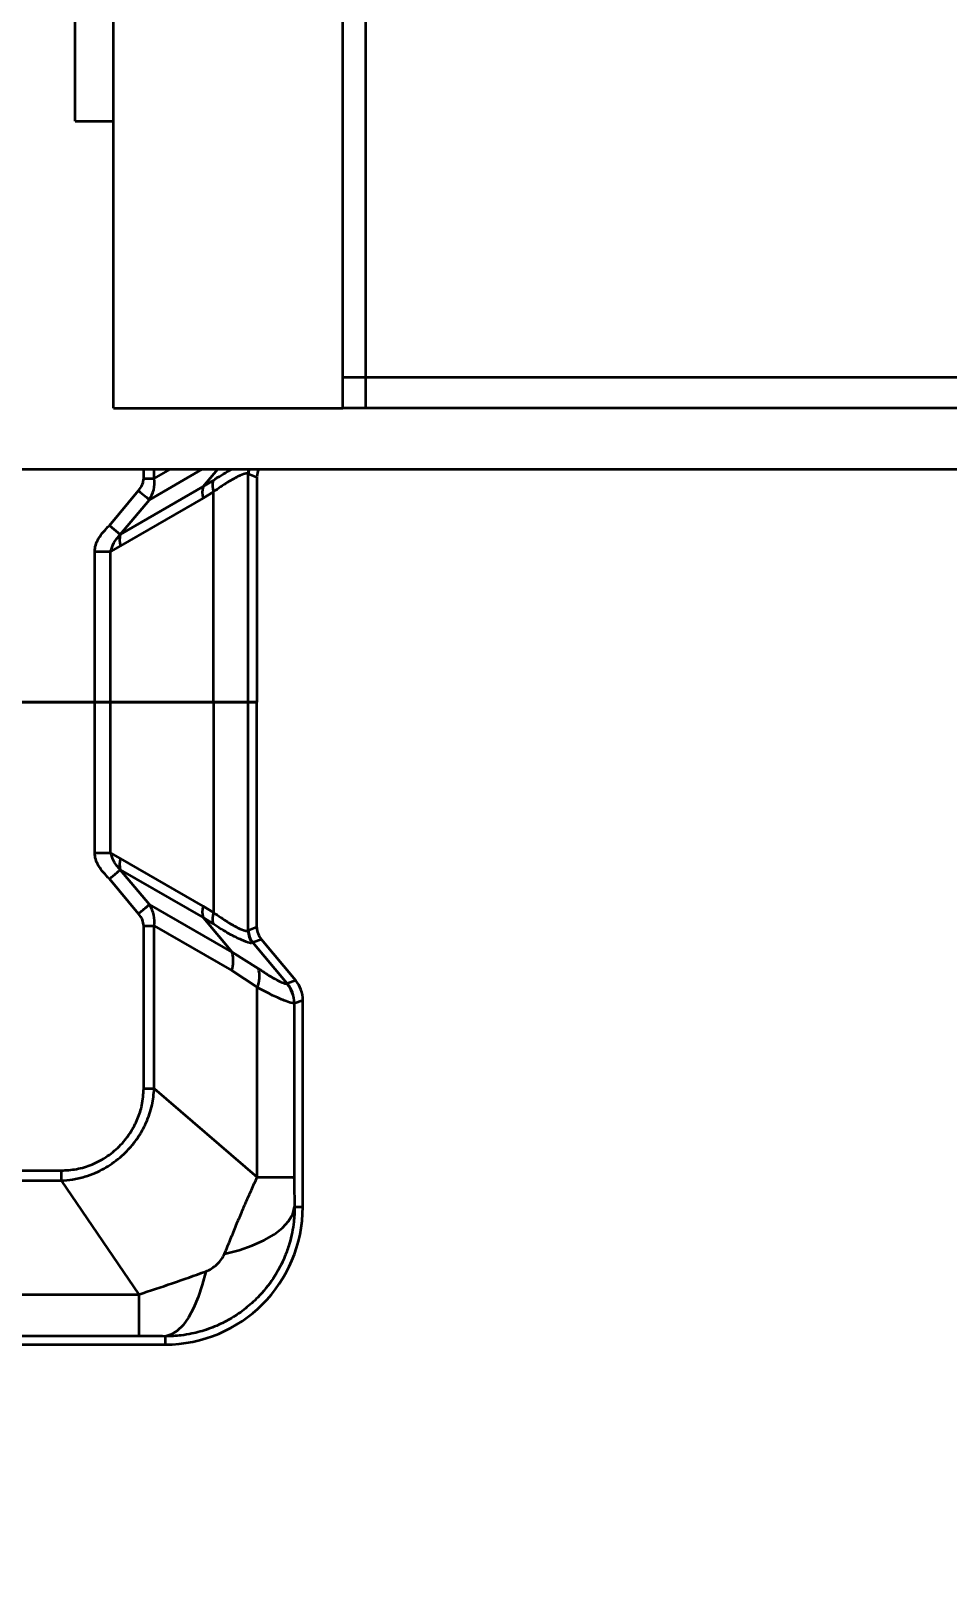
# Model space of a CAD drawing. Header units: millimetres. Extents: x 0 to 420, y 0 to 297.
# Drawn here: x 168.589 to 169.788, y 172.729 to 174.765 of the extents above; entities that cross this region are included whole.
import ezdxf

# ---------------------------------------------------------------- set-up
doc = ezdxf.new("R2010")
doc.units = ezdxf.units.MM
doc.layers.add('尺寸线层', color=150, linetype='Continuous')
doc.styles.add('SLDTEXTSTYLE2', font='TXT', dxfattribs={"width": 0.7})
doc.dimstyles.new('SLDDIMSTYLE0', dxfattribs={"dimtxt": 3.5, "dimasz": 3.302, "dimexe": 0, "dimexo": 0.0625, "dimgap": 0.875, "dimtad": 1, "dimdec": 1, "dimlfac": 100, "dimrnd": 1e-09, "dimzin": 12, "dimdsep": 46, "dimtxsty": 'SLDTEXTSTYLE2', "dimsah": 1, "dimcen": 0.09, "dimadec": 0, "dimazin": 3, "dimtfac": 1, "dimtdec": 3, "dimtofl": 0, "dimtmove": 0, "dimatfit": 3, "dimfxl": 0, "dimfrac": 2, "dimtolj": 1, "dimtzin": 12, "dimarcsym": 0})

# ---------------------------------------------------------------- blocks, each defined once
blk = doc.blocks.new('_D_6')
at = {"layer": '尺寸线层'}
for p, q in [((91.2154, 164.9172), (91.2154, 234.1922)), ((321.3154, 165.1871), (321.3154, 234.1922)), ((321.3154, 233.1922), (91.2154, 233.1922))]:
    blk.add_line(p, q, dxfattribs=at)
for points in [[(91.2154, 233.1922), (94.5174, 232.6842), (94.5174, 233.7002)], [(321.3154, 233.1922), (318.0134, 233.7002), (318.0134, 232.6842)]]:
    blk.add_solid(points, dxfattribs=at)
at = {"layer": '尺寸线层', "insert": (205.1726, 237.704), "char_height": 3.5, "attachment_point": 1, "style": 'SLDTEXTSTYLE2'}
blk.add_mtext('23010', dxfattribs=at)
blk = doc.blocks.new('_D_7')
at = {"layer": '尺寸线层'}
for p, q in [((70.597, 160.4022), (70.597, 246.1922)), ((332.8156, 175.1167), (332.8156, 246.1922)), ((332.8156, 245.1922), (70.597, 245.1922))]:
    blk.add_line(p, q, dxfattribs=at)
for points in [[(70.597, 245.1922), (73.899, 244.6842), (73.899, 245.7002)], [(332.8156, 245.1922), (329.5136, 245.7002), (329.5136, 244.6842)]]:
    blk.add_solid(points, dxfattribs=at)
at = {"layer": '尺寸线层', "insert": (202.8758, 249.704), "char_height": 3.5, "attachment_point": 1, "style": 'SLDTEXTSTYLE2'}
blk.add_mtext('26221.85', dxfattribs=at)

msp = doc.modelspace()

# ---------------------------------------------------------------- linework, layer by layer
at = {"color": 7, "linetype": 'Continuous', "lineweight": 35}
for p, q in [((168.697, 174.2722), (168.697, 177.4222)), ((168.647, 174.6472), (168.647, 177.0472)), ((168.997, 174.3122), (168.997, 175.0322)), ((168.997, 174.3122), (168.997, 175.0322)), ((169.027, 174.3122), (169.027, 175.0322)), ((168.647, 174.6472), (168.697, 174.6472)), ((187.497, 174.3122), (168.997, 174.3122)), ((168.997, 174.2722), (168.997, 174.3122)), ((169.027, 174.3122), (168.997, 174.3122)), ((168.997, 174.2722), (168.997, 174.3122)), ((169.027, 174.2722), (169.027, 174.3122)), ((168.697, 174.2722), (168.997, 174.2722)), ((187.497, 174.2722), (168.997, 174.2722)), ((169.027, 174.2722), (168.997, 174.2722)), ((168.497, 174.1922), (182.497, 174.1922)), ((168.7364, 174.1801), (168.7364, 174.1922)), ((168.7364, 174.1801), (168.7503, 174.1801)), ((168.7438, 174.1523), (168.8131, 174.1922)), ((168.7503, 174.1801), (168.7713, 174.1922)), ((168.7503, 174.1801), (168.7503, 174.1922)), ((168.814, 174.1694), (168.8332, 174.1922)), ((168.814, 174.1694), (168.8271, 174.1776)), ((168.8729, 173.8876), (168.8729, 174.1864)), ((168.8734, 174.1861), (168.8729, 174.1864)), ((168.8734, 174.1861), (168.8845, 174.182)), ((168.8845, 174.182), (168.8845, 173.8876)), ((168.6916, 174.1188), (168.7296, 174.1642)), ((168.7058, 174.1069), (168.814, 174.1694)), ((168.8276, 174.1626), (168.8143, 174.1545)), ((168.8276, 173.8876), (168.8276, 174.1626)), ((168.7058, 174.1069), (168.7438, 174.1523)), ((168.8143, 174.1545), (168.7061, 174.092)), ((168.6916, 174.1188), (168.7058, 174.1069)), ((168.6723, 174.0846), (168.6932, 174.0846)), ((168.6723, 173.8876), (168.6723, 174.0846)), ((168.7061, 174.092), (168.6932, 174.0846)), ((168.6932, 173.8876), (168.6932, 174.0846)), ((168.4345, 173.8876), (168.6723, 173.8876)), ((168.6723, 173.8876), (168.4345, 173.8876)), ((168.6932, 173.8876), (168.6723, 173.8876)), ((168.6723, 173.6906), (168.6723, 173.8876)), ((168.6723, 173.8876), (168.6932, 173.8876)), ((168.8276, 173.8876), (168.6932, 173.8876)), ((168.6932, 173.6906), (168.6932, 173.8876)), ((168.6932, 173.8876), (168.8276, 173.8876)), ((168.8729, 173.8876), (168.8276, 173.8876)), ((168.8276, 173.8876), (168.8276, 173.6126)), ((168.8276, 173.8876), (168.8729, 173.8876)), ((168.8845, 173.8876), (168.8729, 173.8876)), ((168.8729, 173.5888), (168.8729, 173.8876)), ((168.8729, 173.8876), (168.8845, 173.8876)), ((168.8845, 173.5932), (168.8845, 173.8876)), ((168.6723, 173.6906), (168.6932, 173.6906)), ((168.7061, 173.6832), (168.6932, 173.6906)), ((168.7438, 173.623), (168.7058, 173.6683)), ((168.7058, 173.6683), (168.814, 173.6058)), ((168.8143, 173.6207), (168.7061, 173.6832)), ((168.7296, 173.611), (168.6916, 173.6564)), ((168.852, 173.5605), (168.7438, 173.623)), ((168.814, 173.6058), (168.852, 173.5605)), ((168.8271, 173.5976), (168.814, 173.6058)), ((168.8276, 173.6126), (168.8143, 173.6207)), ((168.7364, 173.3826), (168.7364, 173.5951)), ((168.7364, 173.5951), (168.7503, 173.5951)), ((168.7503, 173.5951), (168.8515, 173.5367)), ((168.7503, 173.3826), (168.7503, 173.5951)), ((168.8729, 173.5888), (168.8734, 173.5891)), ((168.8845, 173.5932), (168.8734, 173.5891)), ((168.8792, 173.5731), (168.8788, 173.5728)), ((168.8904, 173.5772), (168.8792, 173.5731)), ((168.924, 173.5197), (168.8792, 173.5731)), ((168.9352, 173.5237), (168.8904, 173.5772)), ((168.852, 173.5605), (168.8863, 173.5393)), ((168.8848, 173.5147), (168.8515, 173.5367)), ((168.8848, 173.2665), (168.8848, 173.5147)), ((168.9238, 173.5195), (168.924, 173.5197)), ((168.9352, 173.5237), (168.924, 173.5197)), ((168.9334, 173.494), (168.9331, 173.4939)), ((168.9331, 173.4939), (168.9331, 173.2665)), ((168.9334, 173.494), (168.9445, 173.4981)), ((168.9445, 173.2276), (168.9445, 173.4981)), ((168.7364, 173.3826), (168.7503, 173.3826)), ((168.7503, 173.3826), (168.8848, 173.2665)), ((168.4219, 173.2751), (168.6284, 173.2751)), ((168.4219, 173.2619), (168.6284, 173.2619)), ((168.6284, 173.2751), (168.6284, 173.2619)), ((168.6284, 173.2619), (168.7299, 173.1131)), ((168.8848, 173.2665), (168.9331, 173.2665)), ((168.9338, 173.2276), (168.9445, 173.2276)), ((168.4775, 173.1131), (168.7299, 173.1131)), ((168.7299, 173.1131), (168.7299, 173.0587)), ((168.7299, 173.0587), (168.4945, 173.0587)), ((168.7645, 173.0583), (168.7645, 173.0476)), ((168.4904, 173.0476), (168.7645, 173.0476))]:
    msp.add_line(p, q, dxfattribs=at)
at = {"color": 7, "linetype": 'Continuous', "lineweight": 35, "flags": 128}
for points in [[(168.7296, 174.1642), (168.7319, 174.1623), (168.7341, 174.1604), (168.7362, 174.1586), (168.7382, 174.157), (168.74, 174.1555), (168.7415, 174.1542), (168.7428, 174.1531), (168.7438, 174.1523)], [(168.8422, 173.166), (168.8611, 173.1709), (168.8784, 173.1769), (168.8938, 173.1839), (168.9071, 173.1916), (168.9178, 173.2), (168.926, 173.2089), (168.9313, 173.2182), (168.9338, 173.2276)], [(168.8176, 173.1431), (168.8131, 173.1255), (168.8078, 173.1095), (168.8017, 173.0952), (168.7951, 173.083), (168.7879, 173.0731), (168.7803, 173.0656), (168.7725, 173.0606), (168.7645, 173.0583)]]:
    msp.add_lwpolyline(points, dxfattribs=at)
at = {"color": 7, "linetype": 'Continuous', "lineweight": 35}
for centre, radius, start, end in [((168.8502, 174.1709), 0.024, 163.7993, 200.3661), ((168.8979, 174.1863), 0.025, 166.2562, 179.8464), ((168.8984, 174.186), 0.025, 165.6746, 179.9422), ((168.8381, 174.1625), 0.0251, 163.9657, 198.5164), ((168.7299, 174.1), 0.0251, 163.9657, 198.5164), ((168.7299, 173.6752), 0.0251, 161.4836, 196.0343), ((168.8381, 173.6127), 0.0251, 161.4836, 196.0343), ((168.8502, 173.6043), 0.024, 159.6339, 196.2007), ((168.8979, 173.5889), 0.025, 180.1661, 220.0321), ((168.8984, 173.5892), 0.025, 180.0586, 219.9414), ((168.8135, 173.5494), 0.0401, 341.4836, 16.0343), ((168.8525, 173.529), 0.0354, 336.1372, 16.9623), ((168.8931, 173.4938), 0.0401, 0.1269, 39.9924), ((168.8933, 173.494), 0.0401, 0.0586, 39.9414), ((168.7645, 173.2276), 0.18, 270, 0)]:
    msp.add_arc(centre, radius, start, end, dxfattribs=at)
for centre, major_axis, start_param in [((168.9095, 174.182), (0.0235, -0.0086), 3.068752), ((168.9095, 173.5932), (0.0235, 0.0086), 2.793026), ((168.9045, 173.498), (-0.0376, -0.0137), 2.793026)]:
    msp.add_ellipse(centre, major_axis=major_axis, ratio=0.998448, start_param=start_param, end_param=3.49016, dxfattribs=at)
for points, knots in [([(168.7296, 174.1642), (168.7314, 174.1666), (168.7341, 174.1703), (168.7361, 174.1759), (168.7363, 174.1788), (168.7364, 174.1801)], [0, 0, 0, 0, 0.51551, 0.767405, 1, 1, 1, 1]), ([(168.7438, 174.1523), (168.7461, 174.1565), (168.7507, 174.165), (168.7505, 174.175), (168.7503, 174.1801)], [0, 0, 0, 0, 0.492397, 1, 1, 1, 1]), ([(168.8271, 174.1776), (168.8346, 174.1824), (168.8438, 174.1883), (168.8505, 174.1916), (168.8518, 174.1922)], [0, 0, 0, 0, 0.812833, 1, 1, 1, 1]), ([(168.8729, 174.1864), (168.8719, 174.1866), (168.8699, 174.1871), (168.8603, 174.1831), (168.8462, 174.1756), (168.8339, 174.167), (168.8276, 174.1626)], [0, 0, 0, 0, 0.24021, 0.485805, 0.736712, 1, 1, 1, 1]), ([(168.6723, 174.0846), (168.6726, 174.0874), (168.6732, 174.0934), (168.6791, 174.1057), (168.6864, 174.1134), (168.6916, 174.1188)], [0, 0, 0, 0, 0.211639, 0.442849, 1, 1, 1, 1]), ([(168.6932, 174.0846), (168.6944, 174.0884), (168.697, 174.0967), (168.7027, 174.1034), (168.7058, 174.1069)], [0, 0, 0, 0, 0.4627258, 1, 1, 1, 1]), ([(168.6916, 173.6564), (168.6864, 173.6618), (168.6791, 173.6695), (168.6732, 173.6818), (168.6726, 173.6878), (168.6723, 173.6906)], [0, 0, 0, 0, 0.554868, 0.787217, 1, 1, 1, 1]), ([(168.7058, 173.6683), (168.7027, 173.6718), (168.697, 173.6785), (168.6944, 173.6868), (168.6932, 173.6906)], [0, 0, 0, 0, 0.537276, 1, 1, 1, 1]), ([(168.6916, 173.6564), (168.6931, 173.6576), (168.6961, 173.6602), (168.7003, 173.6637), (168.7037, 173.6666), (168.7051, 173.6677), (168.7058, 173.6683)], [0, 0, 0, 0, 0.244437, 0.5, 0.755563, 1, 1, 1, 1]), ([(168.7296, 173.611), (168.7311, 173.6123), (168.7341, 173.6148), (168.7383, 173.6183), (168.7418, 173.6212), (168.7432, 173.6224), (168.7438, 173.623)], [0, 0, 0, 0, 0.244438, 0.500001, 0.755563, 1, 1, 1, 1]), ([(168.7364, 173.5951), (168.736, 173.5977), (168.7352, 173.6036), (168.7316, 173.6084), (168.7296, 173.611)], [0, 0, 0, 0, 0.448587, 1, 1, 1, 1]), ([(168.7503, 173.5951), (168.7505, 173.5998), (168.7508, 173.6098), (168.7463, 173.6184), (168.7438, 173.623)], [0, 0, 0, 0, 0.4733, 1, 1, 1, 1]), ([(168.8276, 173.6126), (168.834, 173.6082), (168.8462, 173.5996), (168.8602, 173.5921), (168.8699, 173.5882), (168.8719, 173.5886), (168.8729, 173.5888)], [0, 0, 0, 0, 0.267515, 0.511254, 0.753073, 1, 1, 1, 1]), ([(168.8788, 173.5728), (168.8778, 173.5726), (168.8757, 173.5722), (168.865, 173.5761), (168.8487, 173.584), (168.8344, 173.593), (168.8271, 173.5976)], [0, 0, 0, 0, 0.223119, 0.475931, 0.731471, 1, 1, 1, 1]), ([(168.8863, 173.5393), (168.8917, 173.5357), (168.9023, 173.5286), (168.9137, 173.5226), (168.9213, 173.5193), (168.9229, 173.5195), (168.9238, 173.5195)], [0, 0, 0, 0, 0.270175, 0.525289, 0.759332, 1, 1, 1, 1]), ([(168.9331, 173.4939), (168.9321, 173.4938), (168.9301, 173.4938), (168.9203, 173.4973), (168.9056, 173.5036), (168.8919, 173.5109), (168.8848, 173.5147)], [0, 0, 0, 0, 0.239453, 0.47313, 0.728792, 1, 1, 1, 1]), ([(168.6284, 173.2751), (168.6352, 173.2755), (168.649, 173.2763), (168.6698, 173.2828), (168.6863, 173.2916), (168.6985, 173.301), (168.7092, 173.3111), (168.7198, 173.3248), (168.7289, 173.3423), (168.7351, 173.3615), (168.7359, 173.3752), (168.7364, 173.3826)], [0, 0, 0, 0, 0.120461, 0.246403, 0.382818, 0.450919, 0.519058, 0.644752, 0.756806, 0.869265, 1, 1, 1, 1]), ([(168.6284, 173.2619), (168.6334, 173.2623), (168.6438, 173.2632), (168.659, 173.2667), (168.6767, 173.2731), (168.696, 173.2839), (168.7129, 173.2982), (168.725, 173.3124), (168.7333, 173.3248), (168.7413, 173.3407), (168.748, 173.36), (168.7496, 173.3753), (168.7503, 173.3826)], [0, 0, 0, 0, 0.080728, 0.166845, 0.247263, 0.380655, 0.517772, 0.598864, 0.677745, 0.754478, 0.883127, 1, 1, 1, 1]), ([(168.8422, 173.166), (168.8448, 173.1724), (168.8498, 173.1848), (168.8573, 173.2031), (168.8641, 173.2196), (168.8708, 173.235), (168.8776, 173.2504), (168.8823, 173.2609), (168.8848, 173.2665)], [0, 0, 0, 0, 0.191169, 0.37068, 0.538766, 0.672129, 0.825955, 1, 1, 1, 1]), ([(168.9331, 173.2643), (168.9331, 173.2649), (168.9331, 173.2656), (168.933, 173.2663), (168.9329, 173.2664), (168.9329, 173.2665)], [0, 0, 0, 0, 0.56153, 0.792581, 1, 1, 1, 1]), ([(168.9331, 173.2665), (168.9331, 173.2661), (168.9331, 173.2624), (168.9333, 173.249), (168.9336, 173.2368), (168.9338, 173.2276)], [0, 0, 0, 0, 0.030601, 0.265216, 1, 1, 1, 1]), ([(168.9338, 173.2276), (168.9336, 173.221), (168.9333, 173.2099), (168.9306, 173.1936), (168.9269, 173.1786), (168.9196, 173.158), (168.9068, 173.1337), (168.8885, 173.1111), (168.8696, 173.0942), (168.8516, 173.0818), (168.8351, 173.0733), (168.8211, 173.0678), (168.8102, 173.0644), (168.7984, 173.0615), (168.7832, 173.0589), (168.7716, 173.0585), (168.7645, 173.0583)], [0, 0, 0, 0, 0.073966, 0.126209, 0.185583, 0.248629, 0.372147, 0.493376, 0.574928, 0.656955, 0.739459, 0.783742, 0.826761, 0.868517, 0.920624, 1, 1, 1, 1]), ([(168.8176, 173.1431), (168.8202, 173.1443), (168.8255, 173.1467), (168.8324, 173.1523), (168.8385, 173.1587), (168.841, 173.1636), (168.8422, 173.166)], [0, 0, 0, 0, 0.2422942, 0.5093656, 0.7715671, 1, 1, 1, 1]), ([(168.7299, 173.1131), (168.7446, 173.1179), (168.7739, 173.1276), (168.8031, 173.138), (168.8176, 173.1431)], [0, 0, 0, 0, 0.502691, 1, 1, 1, 1]), ([(168.7645, 173.0583), (168.7598, 173.0584), (168.7513, 173.0585), (168.7397, 173.0587), (168.7328, 173.0587), (168.7299, 173.0587)], [0, 0, 0, 0, 0.4261057, 0.7577704, 1, 1, 1, 1])]:
    msp.add_open_spline(points, degree=3, knots=knots, dxfattribs=at)

# ---------------------------------------------------------------- dimensions: what is measured, and where the dimension line sits
at = {"layer": '尺寸线层'}
for base, p1, p2, picture, middle in [((70.597, 245.1922), (332.8156, 175.1167), (70.597, 160.4022), '_D_7', (209.0129, 245.1922)), ((91.2154, 233.1922), (321.3154, 165.1871), (91.2154, 164.9172), '_D_6', (209.0129, 233.1922))]:
    dim = msp.add_linear_dim(base=base, p1=p1, p2=p2, angle=0, dimstyle='SLDDIMSTYLE0', dxfattribs=at)
    dim.commit()
    dim.dimension.update_dxf_attribs({"geometry": picture, "text_midpoint": middle, "dimtype": 160})

doc.saveas('drawing.dxf')
